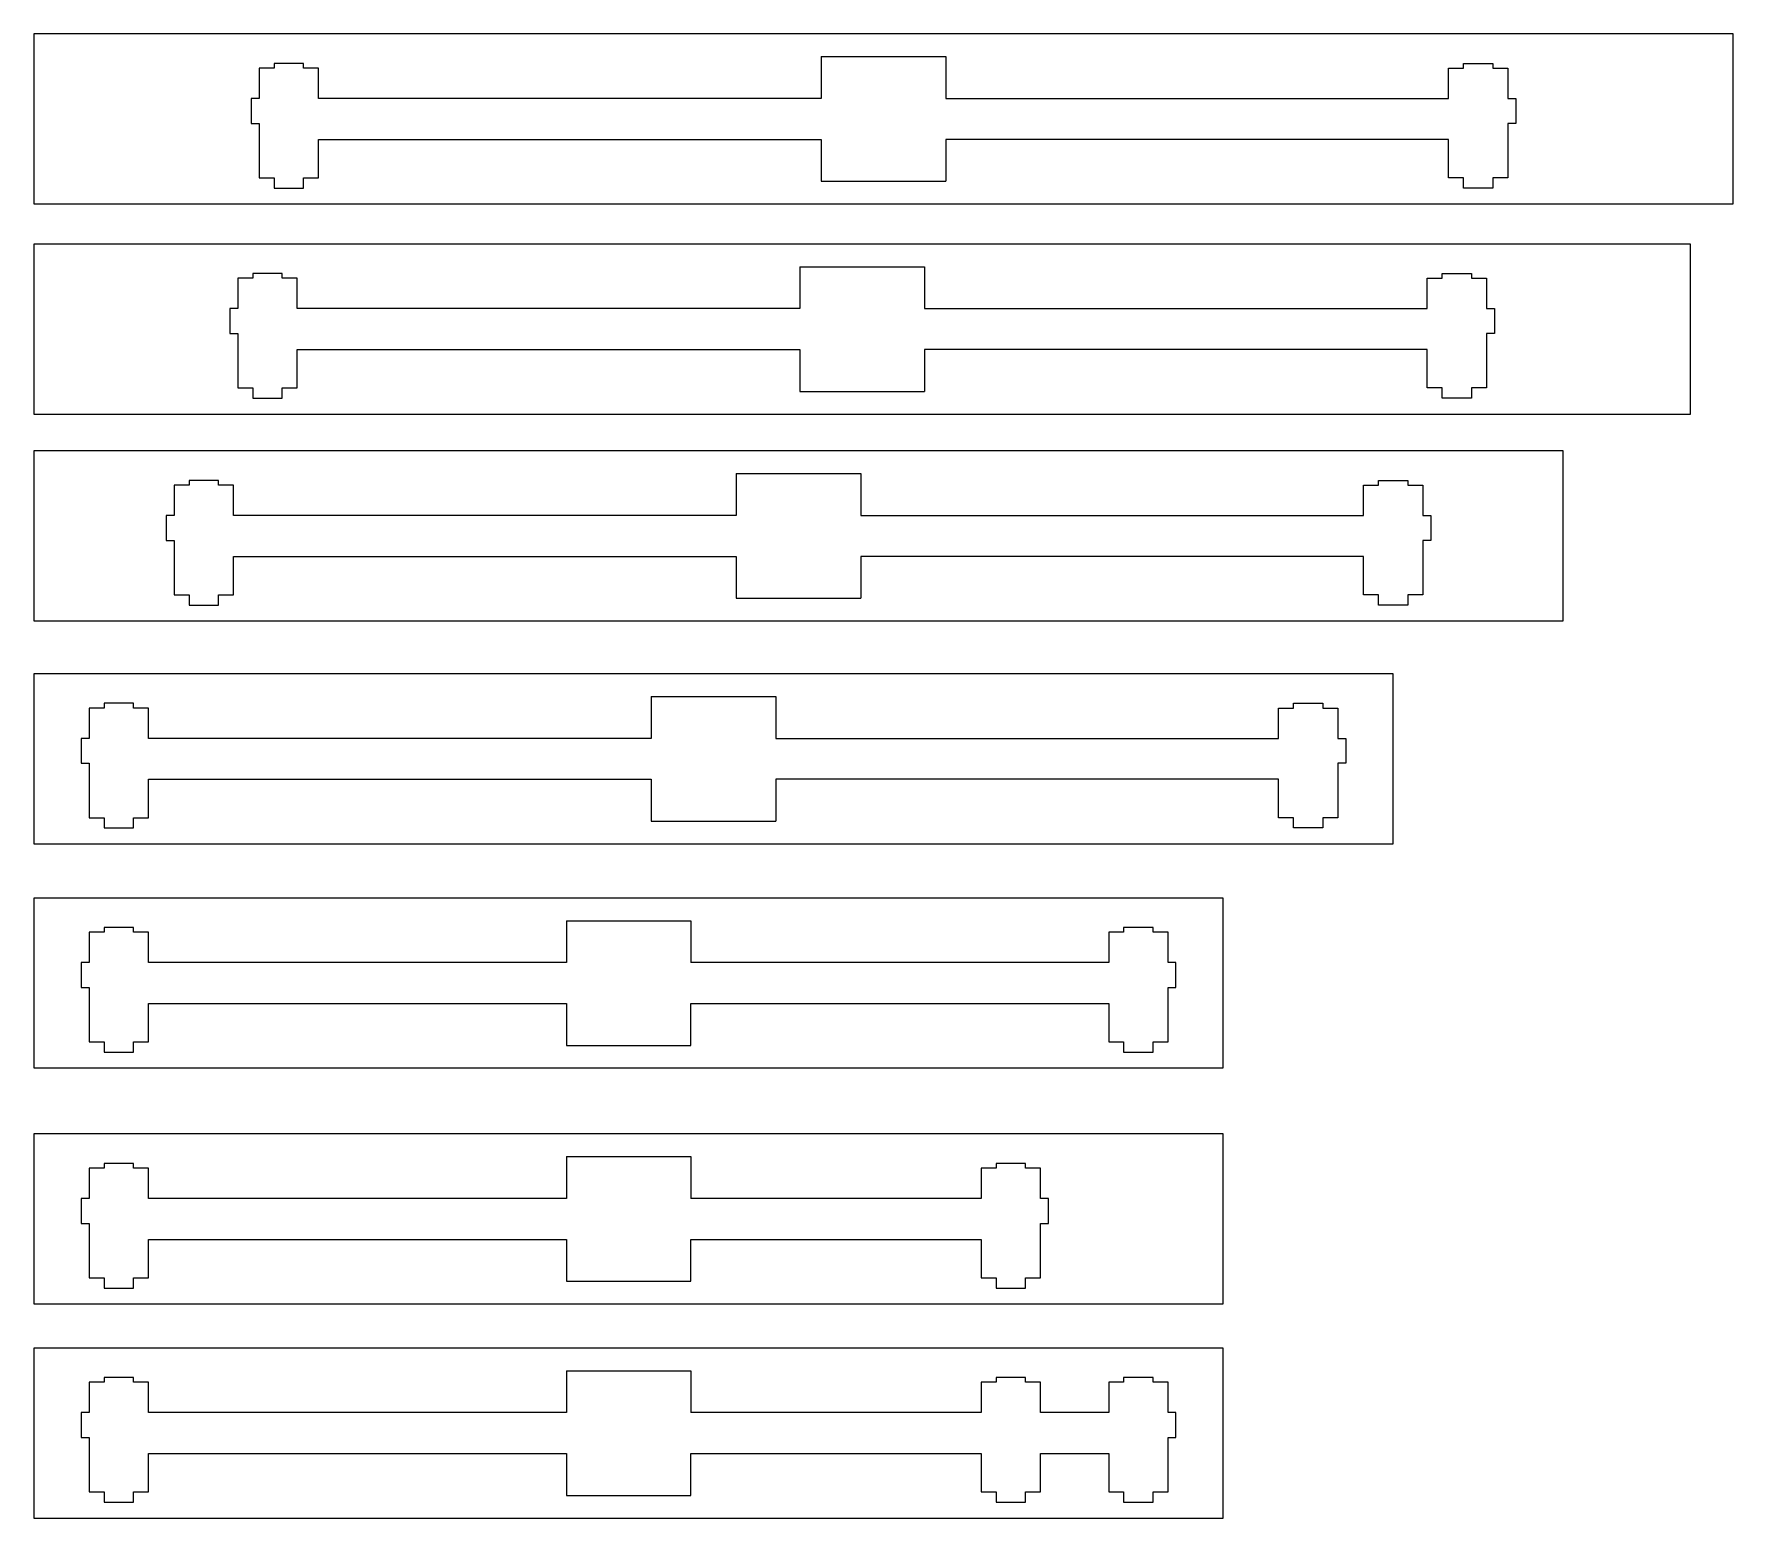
# Model space of a CAD drawing. Header units: millimetres. Extents: x -489 to 489, y -241 to 468.
# Drawn here: x -103.5 to 87, y -71.3 to 95.1 of the extents above; entities that cross this region are included whole.
import ezdxf

# ---------------------------------------------------------------- set-up
doc = ezdxf.new("R2010")
doc.units = ezdxf.units.MM
doc.header["$MEASUREMENT"] = 0
doc.layers.add('Layer 1', color=7, linetype='Continuous')

msp = doc.modelspace()

# ---------------------------------------------------------------- linework, layer by layer
at = {"layer": 'Layer 1', "color": 250, "lineweight": 9}
for points in [[(-103.509, 76.0051), (86.991, 76.0051), (86.991, 95.0551), (-103.509, 95.0551), (-103.509, 76.0051)], [(-103.509, 52.4551), (82.2284, 52.4551), (82.2284, 71.5051), (-103.509, 71.5051), (-103.509, 52.4551)], [(-103.509, 29.26), (67.941, 29.26), (67.941, 48.31), (-103.509, 48.31), (-103.509, 29.26)], [(-103.509, 4.2793), (48.891, 4.2793), (48.891, 23.3293), (-103.509, 23.3293), (-103.509, 4.2793)], [(-103.509, -20.856), (29.841, -20.856), (29.841, -1.806), (-103.509, -1.806), (-103.509, -20.856)], [(-103.509, -47.3027), (29.841, -47.3027), (29.841, -28.2527), (-103.509, -28.2527), (-103.509, -47.3027)], [(-103.509, -71.3027), (29.841, -71.3027), (29.841, -52.2527), (-103.509, -52.2527), (-103.509, -71.3027)]]:
    msp.add_lwpolyline(points, close=True, dxfattribs=at)
for points in [[(-73.283, 91.7531), (-73.283, 91.7531), (-76.585, 91.7531), (-76.585, 91.7531)], [(-76.585, 91.7531), (-76.585, 91.7531), (-76.585, 91.2197), (-76.585, 91.2197)], [(-73.283, 91.2197), (-73.283, 91.2197), (-73.283, 91.7531), (-73.283, 91.7531)], [(-15.244, 92.5151), (-15.244, 92.5151), (-15.244, 87.8161), (-15.244, 87.8161)], [(-15.244, 92.5151), (-15.244, 92.5151), (-1.274, 92.5151), (-1.274, 92.5151)], [(-1.274, 92.5151), (-1.274, 92.5151), (-1.274, 87.8161), (-1.274, 87.8161)], [(56.765, 91.2197), (56.765, 91.2197), (56.765, 91.7531), (56.765, 91.7531)], [(56.765, 91.7531), (56.765, 91.7531), (60.067, 91.7531), (60.067, 91.7531)], [(60.067, 91.7531), (60.067, 91.7531), (60.067, 91.2197), (60.067, 91.2197)], [(-76.585, 91.2197), (-76.585, 91.2197), (-78.2614, 91.2197), (-78.2614, 91.2197)], [(-78.2614, 91.2197), (-78.2614, 91.2197), (-78.2614, 87.8161), (-78.2614, 87.8161)], [(-71.6066, 91.2197), (-71.6066, 91.2197), (-73.283, 91.2197), (-73.283, 91.2197)], [(-71.6066, 87.8161), (-71.6066, 87.8161), (-71.6066, 91.2197), (-71.6066, 91.2197)], [(55.0886, 87.8161), (55.0886, 87.8161), (55.0886, 91.2197), (55.0886, 91.2197)], [(55.0886, 91.2197), (55.0886, 91.2197), (56.765, 91.2197), (56.765, 91.2197)], [(60.067, 91.2197), (60.067, 91.2197), (61.7434, 91.2197), (61.7434, 91.2197)], [(61.7434, 91.2197), (61.7434, 91.2197), (61.7434, 87.8161), (61.7434, 87.8161)], [(-78.2614, 87.8161), (-78.2614, 87.8161), (-79.1504, 87.8161), (-79.1504, 87.8161)], [(-79.1504, 87.8161), (-79.1504, 87.8161), (-79.1504, 85.0221), (-79.1504, 85.0221)], [(-15.244, 87.8161), (-15.244, 87.8161), (-71.6066, 87.8161), (-71.6066, 87.8161)], [(-1.274, 87.8161), (-1.274, 87.8161), (55.0886, 87.8161), (55.0886, 87.8161)], [(61.7434, 87.8161), (61.7434, 87.8161), (62.6324, 87.8161), (62.6324, 87.8161)], [(62.6324, 87.8161), (62.6324, 87.8161), (62.6324, 85.0221), (62.6324, 85.0221)], [(-79.1504, 85.0221), (-79.1504, 85.0221), (-78.2614, 85.0221), (-78.2614, 85.0221)], [(-78.2614, 85.0221), (-78.2614, 85.0221), (-78.2614, 78.9261), (-78.2614, 78.9261)], [(62.6324, 85.0221), (62.6324, 85.0221), (61.7434, 85.0221), (61.7434, 85.0221)], [(61.7434, 85.0221), (61.7434, 85.0221), (61.7434, 78.9261), (61.7434, 78.9261)], [(-71.6066, 78.9261), (-71.6066, 78.9261), (-71.6066, 83.2441), (-71.6066, 83.2441)], [(-71.6066, 83.2441), (-71.6066, 83.2441), (-15.244, 83.2441), (-15.244, 83.2441)], [(-15.244, 83.2441), (-15.244, 83.2441), (-15.244, 78.5451), (-15.244, 78.5451)], [(55.0886, 83.2441), (55.0886, 83.2441), (-1.274, 83.2441), (-1.274, 83.2441)], [(-1.274, 83.2441), (-1.274, 83.2441), (-1.274, 78.5451), (-1.274, 78.5451)], [(55.0886, 78.9261), (55.0886, 78.9261), (55.0886, 83.2441), (55.0886, 83.2441)], [(-78.2614, 78.9261), (-78.2614, 78.9261), (-76.585, 78.9261), (-76.585, 78.9261)], [(-76.585, 78.9261), (-76.585, 78.9261), (-76.585, 77.7831), (-76.585, 77.7831)], [(-73.283, 77.7831), (-73.283, 77.7831), (-73.283, 78.9261), (-73.283, 78.9261)], [(-73.283, 78.9261), (-73.283, 78.9261), (-71.6066, 78.9261), (-71.6066, 78.9261)], [(-15.244, 78.5451), (-15.244, 78.5451), (-1.274, 78.5451), (-1.274, 78.5451)], [(56.765, 78.9261), (56.765, 78.9261), (55.0886, 78.9261), (55.0886, 78.9261)], [(56.765, 77.7831), (56.765, 77.7831), (56.765, 78.9261), (56.765, 78.9261)], [(61.7434, 78.9261), (61.7434, 78.9261), (60.067, 78.9261), (60.067, 78.9261)], [(60.067, 78.9261), (60.067, 78.9261), (60.067, 77.7831), (60.067, 77.7831)], [(-76.585, 77.7831), (-76.585, 77.7831), (-73.283, 77.7831), (-73.283, 77.7831)], [(60.067, 77.7831), (60.067, 77.7831), (56.765, 77.7831), (56.765, 77.7831)], [(-17.6253, 68.9651), (-17.6253, 68.9651), (-17.6253, 64.2661), (-17.6253, 64.2661)], [(-17.6253, 68.9651), (-17.6253, 68.9651), (-3.6553, 68.9651), (-3.6553, 68.9651)], [(-3.6553, 68.9651), (-3.6553, 68.9651), (-3.6553, 64.2661), (-3.6553, 64.2661)], [(-78.9663, 67.6697), (-78.9663, 67.6697), (-80.6427, 67.6697), (-80.6427, 67.6697)], [(-80.6427, 67.6697), (-80.6427, 67.6697), (-80.6427, 64.2661), (-80.6427, 64.2661)], [(-75.6643, 68.2031), (-75.6643, 68.2031), (-78.9663, 68.2031), (-78.9663, 68.2031)], [(-78.9663, 68.2031), (-78.9663, 68.2031), (-78.9663, 67.6697), (-78.9663, 67.6697)], [(-75.6643, 67.6697), (-75.6643, 67.6697), (-75.6643, 68.2031), (-75.6643, 68.2031)], [(-73.9879, 67.6697), (-73.9879, 67.6697), (-75.6643, 67.6697), (-75.6643, 67.6697)], [(-73.9879, 64.2661), (-73.9879, 64.2661), (-73.9879, 67.6697), (-73.9879, 67.6697)], [(52.7073, 64.2661), (52.7073, 64.2661), (52.7073, 67.6697), (52.7073, 67.6697)], [(52.7073, 67.6697), (52.7073, 67.6697), (54.3837, 67.6697), (54.3837, 67.6697)], [(54.3837, 67.6697), (54.3837, 67.6697), (54.3837, 68.2031), (54.3837, 68.2031)], [(54.3837, 68.2031), (54.3837, 68.2031), (57.6857, 68.2031), (57.6857, 68.2031)], [(57.6857, 68.2031), (57.6857, 68.2031), (57.6857, 67.6697), (57.6857, 67.6697)], [(57.6857, 67.6697), (57.6857, 67.6697), (59.3621, 67.6697), (59.3621, 67.6697)], [(59.3621, 67.6697), (59.3621, 67.6697), (59.3621, 64.2661), (59.3621, 64.2661)], [(-80.6427, 64.2661), (-80.6427, 64.2661), (-81.5317, 64.2661), (-81.5317, 64.2661)], [(-81.5317, 64.2661), (-81.5317, 64.2661), (-81.5317, 61.4721), (-81.5317, 61.4721)], [(-17.6253, 64.2661), (-17.6253, 64.2661), (-73.9879, 64.2661), (-73.9879, 64.2661)], [(-3.6553, 64.2661), (-3.6553, 64.2661), (52.7073, 64.2661), (52.7073, 64.2661)], [(59.3621, 64.2661), (59.3621, 64.2661), (60.2511, 64.2661), (60.2511, 64.2661)], [(60.2511, 64.2661), (60.2511, 64.2661), (60.2511, 61.4721), (60.2511, 61.4721)], [(-81.5317, 61.4721), (-81.5317, 61.4721), (-80.6427, 61.4721), (-80.6427, 61.4721)], [(-80.6427, 61.4721), (-80.6427, 61.4721), (-80.6427, 55.3761), (-80.6427, 55.3761)], [(60.2511, 61.4721), (60.2511, 61.4721), (59.3621, 61.4721), (59.3621, 61.4721)], [(59.3621, 61.4721), (59.3621, 61.4721), (59.3621, 55.3761), (59.3621, 55.3761)], [(-73.9879, 55.3761), (-73.9879, 55.3761), (-73.9879, 59.6941), (-73.9879, 59.6941)], [(-73.9879, 59.6941), (-73.9879, 59.6941), (-17.6253, 59.6941), (-17.6253, 59.6941)], [(-17.6253, 59.6941), (-17.6253, 59.6941), (-17.6253, 54.9951), (-17.6253, 54.9951)], [(52.7073, 59.6941), (52.7073, 59.6941), (-3.6553, 59.6941), (-3.6553, 59.6941)], [(-3.6553, 59.6941), (-3.6553, 59.6941), (-3.6553, 54.9951), (-3.6553, 54.9951)], [(52.7073, 55.3761), (52.7073, 55.3761), (52.7073, 59.6941), (52.7073, 59.6941)], [(-80.6427, 55.3761), (-80.6427, 55.3761), (-78.9663, 55.3761), (-78.9663, 55.3761)], [(-78.9663, 55.3761), (-78.9663, 55.3761), (-78.9663, 54.2331), (-78.9663, 54.2331)], [(-75.6643, 54.2331), (-75.6643, 54.2331), (-75.6643, 55.3761), (-75.6643, 55.3761)], [(-75.6643, 55.3761), (-75.6643, 55.3761), (-73.9879, 55.3761), (-73.9879, 55.3761)], [(54.3837, 55.3761), (54.3837, 55.3761), (52.7073, 55.3761), (52.7073, 55.3761)], [(54.3837, 54.2331), (54.3837, 54.2331), (54.3837, 55.3761), (54.3837, 55.3761)], [(59.3621, 55.3761), (59.3621, 55.3761), (57.6857, 55.3761), (57.6857, 55.3761)], [(57.6857, 55.3761), (57.6857, 55.3761), (57.6857, 54.2331), (57.6857, 54.2331)], [(-78.9663, 54.2331), (-78.9663, 54.2331), (-75.6643, 54.2331), (-75.6643, 54.2331)], [(-17.6253, 54.9951), (-17.6253, 54.9951), (-3.6553, 54.9951), (-3.6553, 54.9951)], [(57.6857, 54.2331), (57.6857, 54.2331), (54.3837, 54.2331), (54.3837, 54.2331)], [(-24.769, 45.77), (-24.769, 45.77), (-24.769, 41.071), (-24.769, 41.071)], [(-24.769, 45.77), (-24.769, 45.77), (-10.799, 45.77), (-10.799, 45.77)], [(-10.799, 45.77), (-10.799, 45.77), (-10.799, 41.071), (-10.799, 41.071)], [(-86.11, 44.4746), (-86.11, 44.4746), (-87.7864, 44.4746), (-87.7864, 44.4746)], [(-87.7864, 44.4746), (-87.7864, 44.4746), (-87.7864, 41.071), (-87.7864, 41.071)], [(-82.808, 45.008), (-82.808, 45.008), (-86.11, 45.008), (-86.11, 45.008)], [(-86.11, 45.008), (-86.11, 45.008), (-86.11, 44.4746), (-86.11, 44.4746)], [(-82.808, 44.4746), (-82.808, 44.4746), (-82.808, 45.008), (-82.808, 45.008)], [(-81.1316, 44.4746), (-81.1316, 44.4746), (-82.808, 44.4746), (-82.808, 44.4746)], [(-81.1316, 41.071), (-81.1316, 41.071), (-81.1316, 44.4746), (-81.1316, 44.4746)], [(45.5636, 41.071), (45.5636, 41.071), (45.5636, 44.4746), (45.5636, 44.4746)], [(45.5636, 44.4746), (45.5636, 44.4746), (47.24, 44.4746), (47.24, 44.4746)], [(47.24, 44.4746), (47.24, 44.4746), (47.24, 45.008), (47.24, 45.008)], [(47.24, 45.008), (47.24, 45.008), (50.542, 45.008), (50.542, 45.008)], [(50.542, 45.008), (50.542, 45.008), (50.542, 44.4746), (50.542, 44.4746)], [(50.542, 44.4746), (50.542, 44.4746), (52.2184, 44.4746), (52.2184, 44.4746)], [(52.2184, 44.4746), (52.2184, 44.4746), (52.2184, 41.071), (52.2184, 41.071)], [(-87.7864, 41.071), (-87.7864, 41.071), (-88.6754, 41.071), (-88.6754, 41.071)], [(-88.6754, 41.071), (-88.6754, 41.071), (-88.6754, 38.277), (-88.6754, 38.277)], [(-24.769, 41.071), (-24.769, 41.071), (-81.1316, 41.071), (-81.1316, 41.071)], [(-10.799, 41.071), (-10.799, 41.071), (45.5636, 41.071), (45.5636, 41.071)], [(52.2184, 41.071), (52.2184, 41.071), (53.1074, 41.071), (53.1074, 41.071)], [(53.1074, 41.071), (53.1074, 41.071), (53.1074, 38.277), (53.1074, 38.277)], [(-88.6754, 38.277), (-88.6754, 38.277), (-87.7864, 38.277), (-87.7864, 38.277)], [(-87.7864, 38.277), (-87.7864, 38.277), (-87.7864, 32.181), (-87.7864, 32.181)], [(53.1074, 38.277), (53.1074, 38.277), (52.2184, 38.277), (52.2184, 38.277)], [(52.2184, 38.277), (52.2184, 38.277), (52.2184, 32.181), (52.2184, 32.181)], [(-81.1316, 32.181), (-81.1316, 32.181), (-81.1316, 36.499), (-81.1316, 36.499)], [(-81.1316, 36.499), (-81.1316, 36.499), (-24.769, 36.499), (-24.769, 36.499)], [(-24.769, 36.499), (-24.769, 36.499), (-24.769, 31.8), (-24.769, 31.8)], [(45.5636, 36.499), (45.5636, 36.499), (-10.799, 36.499), (-10.799, 36.499)], [(-10.799, 36.499), (-10.799, 36.499), (-10.799, 31.8), (-10.799, 31.8)], [(45.5636, 32.181), (45.5636, 32.181), (45.5636, 36.499), (45.5636, 36.499)], [(-87.7864, 32.181), (-87.7864, 32.181), (-86.11, 32.181), (-86.11, 32.181)], [(-86.11, 32.181), (-86.11, 32.181), (-86.11, 31.038), (-86.11, 31.038)], [(-86.11, 31.038), (-86.11, 31.038), (-82.808, 31.038), (-82.808, 31.038)], [(-82.808, 31.038), (-82.808, 31.038), (-82.808, 32.181), (-82.808, 32.181)], [(-82.808, 32.181), (-82.808, 32.181), (-81.1316, 32.181), (-81.1316, 32.181)], [(-24.769, 31.8), (-24.769, 31.8), (-10.799, 31.8), (-10.799, 31.8)], [(47.24, 32.181), (47.24, 32.181), (45.5636, 32.181), (45.5636, 32.181)], [(47.24, 31.038), (47.24, 31.038), (47.24, 32.181), (47.24, 32.181)], [(50.542, 31.038), (50.542, 31.038), (47.24, 31.038), (47.24, 31.038)], [(52.2184, 32.181), (52.2184, 32.181), (50.542, 32.181), (50.542, 32.181)], [(50.542, 32.181), (50.542, 32.181), (50.542, 31.038), (50.542, 31.038)], [(-95.635, 19.4939), (-95.635, 19.4939), (-97.3114, 19.4939), (-97.3114, 19.4939)], [(-97.3114, 19.4939), (-97.3114, 19.4939), (-97.3114, 16.0903), (-97.3114, 16.0903)], [(-92.333, 20.0273), (-92.333, 20.0273), (-95.635, 20.0273), (-95.635, 20.0273)], [(-95.635, 20.0273), (-95.635, 20.0273), (-95.635, 19.4939), (-95.635, 19.4939)], [(-92.333, 19.4939), (-92.333, 19.4939), (-92.333, 20.0273), (-92.333, 20.0273)], [(-90.6566, 19.4939), (-90.6566, 19.4939), (-92.333, 19.4939), (-92.333, 19.4939)], [(-90.6566, 16.0903), (-90.6566, 16.0903), (-90.6566, 19.4939), (-90.6566, 19.4939)], [(-34.294, 20.7893), (-34.294, 20.7893), (-34.294, 16.0903), (-34.294, 16.0903)], [(-34.294, 20.7893), (-34.294, 20.7893), (-20.324, 20.7893), (-20.324, 20.7893)], [(-20.324, 20.7893), (-20.324, 20.7893), (-20.324, 16.0903), (-20.324, 16.0903)], [(36.0386, 16.0903), (36.0386, 16.0903), (36.0386, 19.4939), (36.0386, 19.4939)], [(36.0386, 19.4939), (36.0386, 19.4939), (37.715, 19.4939), (37.715, 19.4939)], [(37.715, 19.4939), (37.715, 19.4939), (37.715, 20.0273), (37.715, 20.0273)], [(37.715, 20.0273), (37.715, 20.0273), (41.017, 20.0273), (41.017, 20.0273)], [(41.017, 20.0273), (41.017, 20.0273), (41.017, 19.4939), (41.017, 19.4939)], [(41.017, 19.4939), (41.017, 19.4939), (42.6934, 19.4939), (42.6934, 19.4939)], [(42.6934, 19.4939), (42.6934, 19.4939), (42.6934, 16.0903), (42.6934, 16.0903)], [(-97.3114, 16.0903), (-97.3114, 16.0903), (-98.2004, 16.0903), (-98.2004, 16.0903)], [(-98.2004, 16.0903), (-98.2004, 16.0903), (-98.2004, 13.2963), (-98.2004, 13.2963)], [(-34.294, 16.0903), (-34.294, 16.0903), (-90.6566, 16.0903), (-90.6566, 16.0903)], [(-20.324, 16.0903), (-20.324, 16.0903), (36.0386, 16.0903), (36.0386, 16.0903)], [(42.6934, 16.0903), (42.6934, 16.0903), (43.5824, 16.0903), (43.5824, 16.0903)], [(43.5824, 16.0903), (43.5824, 16.0903), (43.5824, 13.2963), (43.5824, 13.2963)], [(-98.2004, 13.2963), (-98.2004, 13.2963), (-97.3114, 13.2963), (-97.3114, 13.2963)], [(-97.3114, 13.2963), (-97.3114, 13.2963), (-97.3114, 7.2003), (-97.3114, 7.2003)], [(-90.6566, 7.2003), (-90.6566, 7.2003), (-90.6566, 11.5183), (-90.6566, 11.5183)], [(-90.6566, 11.5183), (-90.6566, 11.5183), (-34.294, 11.5183), (-34.294, 11.5183)], [(-34.294, 11.5183), (-34.294, 11.5183), (-34.294, 6.8193), (-34.294, 6.8193)], [(36.0386, 11.5183), (36.0386, 11.5183), (-20.324, 11.5183), (-20.324, 11.5183)], [(-20.324, 11.5183), (-20.324, 11.5183), (-20.324, 6.8193), (-20.324, 6.8193)], [(36.0386, 7.2003), (36.0386, 7.2003), (36.0386, 11.5183), (36.0386, 11.5183)], [(43.5824, 13.2963), (43.5824, 13.2963), (42.6934, 13.2963), (42.6934, 13.2963)], [(42.6934, 13.2963), (42.6934, 13.2963), (42.6934, 7.2003), (42.6934, 7.2003)], [(-97.3114, 7.2003), (-97.3114, 7.2003), (-95.635, 7.2003), (-95.635, 7.2003)], [(-95.635, 7.2003), (-95.635, 7.2003), (-95.635, 6.0573), (-95.635, 6.0573)], [(-95.635, 6.0573), (-95.635, 6.0573), (-92.333, 6.0573), (-92.333, 6.0573)], [(-92.333, 6.0573), (-92.333, 6.0573), (-92.333, 7.2003), (-92.333, 7.2003)], [(-92.333, 7.2003), (-92.333, 7.2003), (-90.6566, 7.2003), (-90.6566, 7.2003)], [(-34.294, 6.8193), (-34.294, 6.8193), (-20.324, 6.8193), (-20.324, 6.8193)], [(37.715, 7.2003), (37.715, 7.2003), (36.0386, 7.2003), (36.0386, 7.2003)], [(37.715, 6.0573), (37.715, 6.0573), (37.715, 7.2003), (37.715, 7.2003)], [(41.017, 6.0573), (41.017, 6.0573), (37.715, 6.0573), (37.715, 6.0573)], [(42.6934, 7.2003), (42.6934, 7.2003), (41.017, 7.2003), (41.017, 7.2003)], [(41.017, 7.2003), (41.017, 7.2003), (41.017, 6.0573), (41.017, 6.0573)], [(-95.635, -5.6414), (-95.635, -5.6414), (-97.3114, -5.6414), (-97.3114, -5.6414)], [(-97.3114, -5.6414), (-97.3114, -5.6414), (-97.3114, -9.045), (-97.3114, -9.045)], [(-92.333, -5.108), (-92.333, -5.108), (-95.635, -5.108), (-95.635, -5.108)], [(-95.635, -5.108), (-95.635, -5.108), (-95.635, -5.6414), (-95.635, -5.6414)], [(-92.333, -5.6414), (-92.333, -5.6414), (-92.333, -5.108), (-92.333, -5.108)], [(-90.6566, -5.6414), (-90.6566, -5.6414), (-92.333, -5.6414), (-92.333, -5.6414)], [(-90.6566, -9.045), (-90.6566, -9.045), (-90.6566, -5.6414), (-90.6566, -5.6414)], [(-43.819, -4.346), (-43.819, -4.346), (-43.819, -9.045), (-43.819, -9.045)], [(-43.819, -4.346), (-43.819, -4.346), (-29.849, -4.346), (-29.849, -4.346)], [(-29.849, -4.346), (-29.849, -4.346), (-29.849, -9.045), (-29.849, -9.045)], [(18.665, -5.6414), (18.665, -5.6414), (16.9886, -5.6414), (16.9886, -5.6414)], [(16.9886, -5.6414), (16.9886, -5.6414), (16.9886, -9.045), (16.9886, -9.045)], [(21.967, -5.108), (21.967, -5.108), (18.665, -5.108), (18.665, -5.108)], [(18.665, -5.108), (18.665, -5.108), (18.665, -5.6414), (18.665, -5.6414)], [(21.967, -5.6414), (21.967, -5.6414), (21.967, -5.108), (21.967, -5.108)], [(23.6434, -5.6414), (23.6434, -5.6414), (21.967, -5.6414), (21.967, -5.6414)], [(23.6434, -9.045), (23.6434, -9.045), (23.6434, -5.6414), (23.6434, -5.6414)], [(-97.3114, -9.045), (-97.3114, -9.045), (-98.2004, -9.045), (-98.2004, -9.045)], [(-98.2004, -9.045), (-98.2004, -9.045), (-98.2004, -11.839), (-98.2004, -11.839)], [(-43.819, -9.045), (-43.819, -9.045), (-90.6566, -9.045), (-90.6566, -9.045)], [(16.9886, -9.045), (16.9886, -9.045), (-29.849, -9.045), (-29.849, -9.045)], [(24.5324, -9.045), (24.5324, -9.045), (23.6434, -9.045), (23.6434, -9.045)], [(24.5324, -11.839), (24.5324, -11.839), (24.5324, -9.045), (24.5324, -9.045)], [(-98.2004, -11.839), (-98.2004, -11.839), (-97.3114, -11.839), (-97.3114, -11.839)], [(-97.3114, -11.839), (-97.3114, -11.839), (-97.3114, -17.935), (-97.3114, -17.935)], [(23.6434, -17.935), (23.6434, -17.935), (23.6434, -11.839), (23.6434, -11.839)], [(23.6434, -11.839), (23.6434, -11.839), (24.5324, -11.839), (24.5324, -11.839)], [(-90.6566, -17.935), (-90.6566, -17.935), (-90.6566, -13.617), (-90.6566, -13.617)], [(-90.6566, -13.617), (-90.6566, -13.617), (-43.819, -13.617), (-43.819, -13.617)], [(-43.819, -13.617), (-43.819, -13.617), (-43.819, -18.316), (-43.819, -18.316)], [(-29.849, -18.316), (-29.849, -18.316), (-29.849, -13.617), (-29.849, -13.617)], [(-29.849, -13.617), (-29.849, -13.617), (16.9886, -13.617), (16.9886, -13.617)], [(16.9886, -13.617), (16.9886, -13.617), (16.9886, -17.935), (16.9886, -17.935)], [(-97.3114, -17.935), (-97.3114, -17.935), (-95.635, -17.935), (-95.635, -17.935)], [(-95.635, -17.935), (-95.635, -17.935), (-95.635, -19.078), (-95.635, -19.078)], [(-92.333, -19.078), (-92.333, -19.078), (-92.333, -17.935), (-92.333, -17.935)], [(-92.333, -17.935), (-92.333, -17.935), (-90.6566, -17.935), (-90.6566, -17.935)], [(-43.819, -18.316), (-43.819, -18.316), (-29.849, -18.316), (-29.849, -18.316)], [(16.9886, -17.935), (16.9886, -17.935), (18.665, -17.935), (18.665, -17.935)], [(18.665, -17.935), (18.665, -17.935), (18.665, -19.078), (18.665, -19.078)], [(21.967, -19.078), (21.967, -19.078), (21.967, -17.935), (21.967, -17.935)], [(21.967, -17.935), (21.967, -17.935), (23.6434, -17.935), (23.6434, -17.935)], [(-95.635, -19.078), (-95.635, -19.078), (-92.333, -19.078), (-92.333, -19.078)], [(18.665, -19.078), (18.665, -19.078), (21.967, -19.078), (21.967, -19.078)], [(-95.635, -32.0881), (-95.635, -32.0881), (-97.3114, -32.0881), (-97.3114, -32.0881)], [(-97.3114, -32.0881), (-97.3114, -32.0881), (-97.3114, -35.4917), (-97.3114, -35.4917)], [(-92.333, -31.5547), (-92.333, -31.5547), (-95.635, -31.5547), (-95.635, -31.5547)], [(-95.635, -31.5547), (-95.635, -31.5547), (-95.635, -32.0881), (-95.635, -32.0881)], [(-92.333, -32.0881), (-92.333, -32.0881), (-92.333, -31.5547), (-92.333, -31.5547)], [(-90.6566, -32.0881), (-90.6566, -32.0881), (-92.333, -32.0881), (-92.333, -32.0881)], [(-90.6566, -35.4917), (-90.6566, -35.4917), (-90.6566, -32.0881), (-90.6566, -32.0881)], [(-43.819, -30.7927), (-43.819, -30.7927), (-43.819, -35.4917), (-43.819, -35.4917)], [(-43.819, -30.7927), (-43.819, -30.7927), (-29.849, -30.7927), (-29.849, -30.7927)], [(-29.849, -30.7927), (-29.849, -30.7927), (-29.849, -35.4917), (-29.849, -35.4917)], [(4.3776, -32.0881), (4.3776, -32.0881), (2.7012, -32.0881), (2.7012, -32.0881)], [(2.7012, -32.0881), (2.7012, -32.0881), (2.7012, -35.4917), (2.7012, -35.4917)], [(7.6796, -31.5547), (7.6796, -31.5547), (4.3776, -31.5547), (4.3776, -31.5547)], [(4.3776, -31.5547), (4.3776, -31.5547), (4.3776, -32.0881), (4.3776, -32.0881)], [(7.6796, -32.0881), (7.6796, -32.0881), (7.6796, -31.5547), (7.6796, -31.5547)], [(9.356, -32.0881), (9.356, -32.0881), (7.6796, -32.0881), (7.6796, -32.0881)], [(9.356, -35.4917), (9.356, -35.4917), (9.356, -32.0881), (9.356, -32.0881)], [(-97.3114, -35.4917), (-97.3114, -35.4917), (-98.2004, -35.4917), (-98.2004, -35.4917)], [(-98.2004, -35.4917), (-98.2004, -35.4917), (-98.2004, -38.2857), (-98.2004, -38.2857)], [(-43.819, -35.4917), (-43.819, -35.4917), (-90.6566, -35.4917), (-90.6566, -35.4917)], [(2.7012, -35.4917), (2.7012, -35.4917), (-29.849, -35.4917), (-29.849, -35.4917)], [(10.245, -35.4917), (10.245, -35.4917), (9.356, -35.4917), (9.356, -35.4917)], [(10.245, -38.2857), (10.245, -38.2857), (10.245, -35.4917), (10.245, -35.4917)], [(-98.2004, -38.2857), (-98.2004, -38.2857), (-97.3114, -38.2857), (-97.3114, -38.2857)], [(-97.3114, -38.2857), (-97.3114, -38.2857), (-97.3114, -44.3817), (-97.3114, -44.3817)], [(9.356, -44.3817), (9.356, -44.3817), (9.356, -38.2857), (9.356, -38.2857)], [(9.356, -38.2857), (9.356, -38.2857), (10.245, -38.2857), (10.245, -38.2857)], [(-90.6566, -44.3817), (-90.6566, -44.3817), (-90.6566, -40.0637), (-90.6566, -40.0637)], [(-90.6566, -40.0637), (-90.6566, -40.0637), (-43.819, -40.0637), (-43.819, -40.0637)], [(-43.819, -40.0637), (-43.819, -40.0637), (-43.819, -44.7627), (-43.819, -44.7627)], [(-29.849, -44.7627), (-29.849, -44.7627), (-29.849, -40.0637), (-29.849, -40.0637)], [(-29.849, -40.0637), (-29.849, -40.0637), (2.7012, -40.0637), (2.7012, -40.0637)], [(2.7012, -40.0637), (2.7012, -40.0637), (2.7012, -44.3817), (2.7012, -44.3817)], [(-97.3114, -44.3817), (-97.3114, -44.3817), (-95.635, -44.3817), (-95.635, -44.3817)], [(-95.635, -44.3817), (-95.635, -44.3817), (-95.635, -45.5247), (-95.635, -45.5247)], [(-95.635, -45.5247), (-95.635, -45.5247), (-92.333, -45.5247), (-92.333, -45.5247)], [(-92.333, -45.5247), (-92.333, -45.5247), (-92.333, -44.3817), (-92.333, -44.3817)], [(-92.333, -44.3817), (-92.333, -44.3817), (-90.6566, -44.3817), (-90.6566, -44.3817)], [(-43.819, -44.7627), (-43.819, -44.7627), (-29.849, -44.7627), (-29.849, -44.7627)], [(2.7012, -44.3817), (2.7012, -44.3817), (4.3776, -44.3817), (4.3776, -44.3817)], [(4.3776, -44.3817), (4.3776, -44.3817), (4.3776, -45.5247), (4.3776, -45.5247)], [(4.3776, -45.5247), (4.3776, -45.5247), (7.6796, -45.5247), (7.6796, -45.5247)], [(7.6796, -45.5247), (7.6796, -45.5247), (7.6796, -44.3817), (7.6796, -44.3817)], [(7.6796, -44.3817), (7.6796, -44.3817), (9.356, -44.3817), (9.356, -44.3817)], [(-43.819, -54.7927), (-43.819, -54.7927), (-43.819, -59.4917), (-43.819, -59.4917)], [(-43.819, -54.7927), (-43.819, -54.7927), (-29.849, -54.7927), (-29.849, -54.7927)], [(-29.849, -54.7927), (-29.849, -54.7927), (-29.849, -59.4917), (-29.849, -59.4917)], [(-95.635, -56.0881), (-95.635, -56.0881), (-97.3114, -56.0881), (-97.3114, -56.0881)], [(-97.3114, -56.0881), (-97.3114, -56.0881), (-97.3114, -59.4917), (-97.3114, -59.4917)], [(-92.333, -55.5547), (-92.333, -55.5547), (-95.635, -55.5547), (-95.635, -55.5547)], [(-95.635, -55.5547), (-95.635, -55.5547), (-95.635, -56.0881), (-95.635, -56.0881)], [(-92.333, -56.0881), (-92.333, -56.0881), (-92.333, -55.5547), (-92.333, -55.5547)], [(-90.6566, -56.0881), (-90.6566, -56.0881), (-92.333, -56.0881), (-92.333, -56.0881)], [(-90.6566, -59.4917), (-90.6566, -59.4917), (-90.6566, -56.0881), (-90.6566, -56.0881)], [(4.3776, -56.0881), (4.3776, -56.0881), (2.7012, -56.0881), (2.7012, -56.0881)], [(2.7012, -56.0881), (2.7012, -56.0881), (2.7012, -59.4917), (2.7012, -59.4917)], [(7.6796, -55.5547), (7.6796, -55.5547), (4.3776, -55.5547), (4.3776, -55.5547)], [(4.3776, -55.5547), (4.3776, -55.5547), (4.3776, -56.0881), (4.3776, -56.0881)], [(7.6796, -56.0881), (7.6796, -56.0881), (7.6796, -55.5547), (7.6796, -55.5547)], [(9.356, -56.0881), (9.356, -56.0881), (7.6796, -56.0881), (7.6796, -56.0881)], [(9.356, -59.4917), (9.356, -59.4917), (9.356, -56.0881), (9.356, -56.0881)], [(18.665, -56.0881), (18.665, -56.0881), (16.9886, -56.0881), (16.9886, -56.0881)], [(16.9886, -56.0881), (16.9886, -56.0881), (16.9886, -59.4917), (16.9886, -59.4917)], [(21.967, -55.5547), (21.967, -55.5547), (18.665, -55.5547), (18.665, -55.5547)], [(18.665, -55.5547), (18.665, -55.5547), (18.665, -56.0881), (18.665, -56.0881)], [(21.967, -56.0881), (21.967, -56.0881), (21.967, -55.5547), (21.967, -55.5547)], [(23.6434, -56.0881), (23.6434, -56.0881), (21.967, -56.0881), (21.967, -56.0881)], [(23.6434, -59.4917), (23.6434, -59.4917), (23.6434, -56.0881), (23.6434, -56.0881)], [(-97.3114, -59.4917), (-97.3114, -59.4917), (-98.2004, -59.4917), (-98.2004, -59.4917)], [(-98.2004, -59.4917), (-98.2004, -59.4917), (-98.2004, -62.2857), (-98.2004, -62.2857)], [(-43.819, -59.4917), (-43.819, -59.4917), (-90.6566, -59.4917), (-90.6566, -59.4917)], [(2.7012, -59.4917), (2.7012, -59.4917), (-29.849, -59.4917), (-29.849, -59.4917)], [(16.9886, -59.4917), (16.9886, -59.4917), (9.356, -59.4917), (9.356, -59.4917)], [(24.5324, -59.4917), (24.5324, -59.4917), (23.6434, -59.4917), (23.6434, -59.4917)], [(24.5324, -62.2857), (24.5324, -62.2857), (24.5324, -59.4917), (24.5324, -59.4917)], [(-98.2004, -62.2857), (-98.2004, -62.2857), (-97.3114, -62.2857), (-97.3114, -62.2857)], [(-97.3114, -62.2857), (-97.3114, -62.2857), (-97.3114, -68.3817), (-97.3114, -68.3817)], [(23.6434, -68.3817), (23.6434, -68.3817), (23.6434, -62.2857), (23.6434, -62.2857)], [(23.6434, -62.2857), (23.6434, -62.2857), (24.5324, -62.2857), (24.5324, -62.2857)], [(-90.6566, -68.3817), (-90.6566, -68.3817), (-90.6566, -64.0637), (-90.6566, -64.0637)], [(-90.6566, -64.0637), (-90.6566, -64.0637), (-43.819, -64.0637), (-43.819, -64.0637)], [(-43.819, -64.0637), (-43.819, -64.0637), (-43.819, -68.7627), (-43.819, -68.7627)], [(-29.849, -68.7627), (-29.849, -68.7627), (-29.849, -64.0637), (-29.849, -64.0637)], [(-29.849, -64.0637), (-29.849, -64.0637), (2.7012, -64.0637), (2.7012, -64.0637)], [(2.7012, -64.0637), (2.7012, -64.0637), (2.7012, -68.3817), (2.7012, -68.3817)], [(9.356, -64.0637), (9.356, -64.0637), (16.9886, -64.0637), (16.9886, -64.0637)], [(9.356, -68.3817), (9.356, -68.3817), (9.356, -64.0637), (9.356, -64.0637)], [(16.9886, -64.0637), (16.9886, -64.0637), (16.9886, -68.3817), (16.9886, -68.3817)], [(-97.3114, -68.3817), (-97.3114, -68.3817), (-95.635, -68.3817), (-95.635, -68.3817)], [(-95.635, -68.3817), (-95.635, -68.3817), (-95.635, -69.5247), (-95.635, -69.5247)], [(-92.333, -69.5247), (-92.333, -69.5247), (-92.333, -68.3817), (-92.333, -68.3817)], [(-92.333, -68.3817), (-92.333, -68.3817), (-90.6566, -68.3817), (-90.6566, -68.3817)], [(2.7012, -68.3817), (2.7012, -68.3817), (4.3776, -68.3817), (4.3776, -68.3817)], [(4.3776, -68.3817), (4.3776, -68.3817), (4.3776, -69.5247), (4.3776, -69.5247)], [(7.6796, -69.5247), (7.6796, -69.5247), (7.6796, -68.3817), (7.6796, -68.3817)], [(7.6796, -68.3817), (7.6796, -68.3817), (9.356, -68.3817), (9.356, -68.3817)], [(16.9886, -68.3817), (16.9886, -68.3817), (18.665, -68.3817), (18.665, -68.3817)], [(18.665, -68.3817), (18.665, -68.3817), (18.665, -69.5247), (18.665, -69.5247)], [(21.967, -69.5247), (21.967, -69.5247), (21.967, -68.3817), (21.967, -68.3817)], [(21.967, -68.3817), (21.967, -68.3817), (23.6434, -68.3817), (23.6434, -68.3817)], [(-95.635, -69.5247), (-95.635, -69.5247), (-92.333, -69.5247), (-92.333, -69.5247)], [(-43.819, -68.7627), (-43.819, -68.7627), (-29.849, -68.7627), (-29.849, -68.7627)], [(4.3776, -69.5247), (4.3776, -69.5247), (7.6796, -69.5247), (7.6796, -69.5247)], [(18.665, -69.5247), (18.665, -69.5247), (21.967, -69.5247), (21.967, -69.5247)]]:
    msp.add_open_spline(points, degree=3, dxfattribs=at)

doc.saveas('drawing.dxf')
